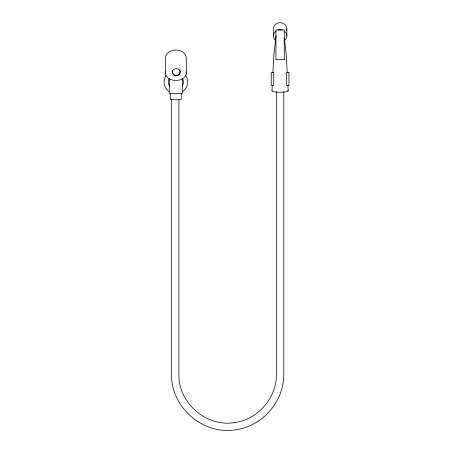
<?xml version="1.0" encoding="UTF-8"?>
<svg xmlns="http://www.w3.org/2000/svg" width="453" height="453" viewBox="0 0 453 453"><rect width="100%" height="100%" fill="white"/><g stroke="black" fill="none" stroke-linecap="round" stroke-linejoin="round"><path stroke-width="0.68" d="M271.964 90.855L272.259 85.266M272.927 72.695L273.895 54.53L276.109 35.781M275.928 59.456L284.269 59.456M170.045 79.015L169.331 79.015L169.331 93.397L182.429 93.397L182.429 79.015L181.715 79.015M284.28 37.865L286.251 54.53L287.219 72.695M287.887 85.266L288.187 90.855M286.868 28.771L286.868 35.991M284.269 59.688L284.269 29.892L275.928 29.892L275.928 59.688M283.765 91.551L283.765 374.178C284.144 401.228 262.621 426.25 235.77 429.761L235.719 429.767C203.759 435.276 171.727 408.17 171.591 375.792L171.591 99.705M276.466 91.551L276.466 373.94C276.874 397.564 258.131 419.489 234.671 422.558L234.716 422.553C206.845 427.355 178.946 403.674 178.884 375.446L178.884 99.705M273.363 35.991L273.363 28.771A6.755 6.121 0 0 1 281.171 22.724A6.755 6.121 0 0 1 286.539 30.662M186.302 73.103L186.302 57.52C185.028 47.559 166.738 47.565 165.436 57.52L165.436 73.103M181.296 93.397L181.296 99.705L170.464 99.705L170.464 93.397M186.172 71.953A10.43 7.378 0 0 1 175.872 80.481A10.43 7.378 0 0 1 165.566 71.953M172.468 70.509A6.852 4.841 0 0 0 172.468 72.786C173.533 76.115 178.861 76.115 179.92 72.786A6.852 4.841 0 0 0 179.92 70.509M185.441 75.022A11.829 11.829 0 0 1 182.825 91.546M168.918 91.546A11.829 11.829 0 0 1 165.951 75.532M182.604 78.545A7.559 7.559 0 0 1 182.604 85.407M169.756 86.415A7.559 7.559 0 0 1 169.139 78.545M284.088 31.042A6.755 6.121 0 0 1 284.088 40.946M275.339 40.323A6.755 6.121 0 0 1 276.149 31.042M278.029 30.175A6.755 6.121 0 0 1 282.202 30.175M287.785 90.419A8.109 1.41 0 0 1 280.707 92.259A8.109 1.41 0 0 1 272.06 90.634M179.92 72.916C179.15 76.817 173.363 76.999 172.468 73.103A6.348 4.145 30.4 0 1 172.468 70.827C173.726 68.069 178.561 67.876 179.92 70.634A6.348 4.145 -30.4 0 1 179.92 72.916M273.697 72.593L271.239 72.593L271.239 85.47L273.697 85.47L273.697 72.593M288.957 72.593L286.602 72.593L286.602 85.47L288.957 85.47L288.957 72.593"/></g></svg>
